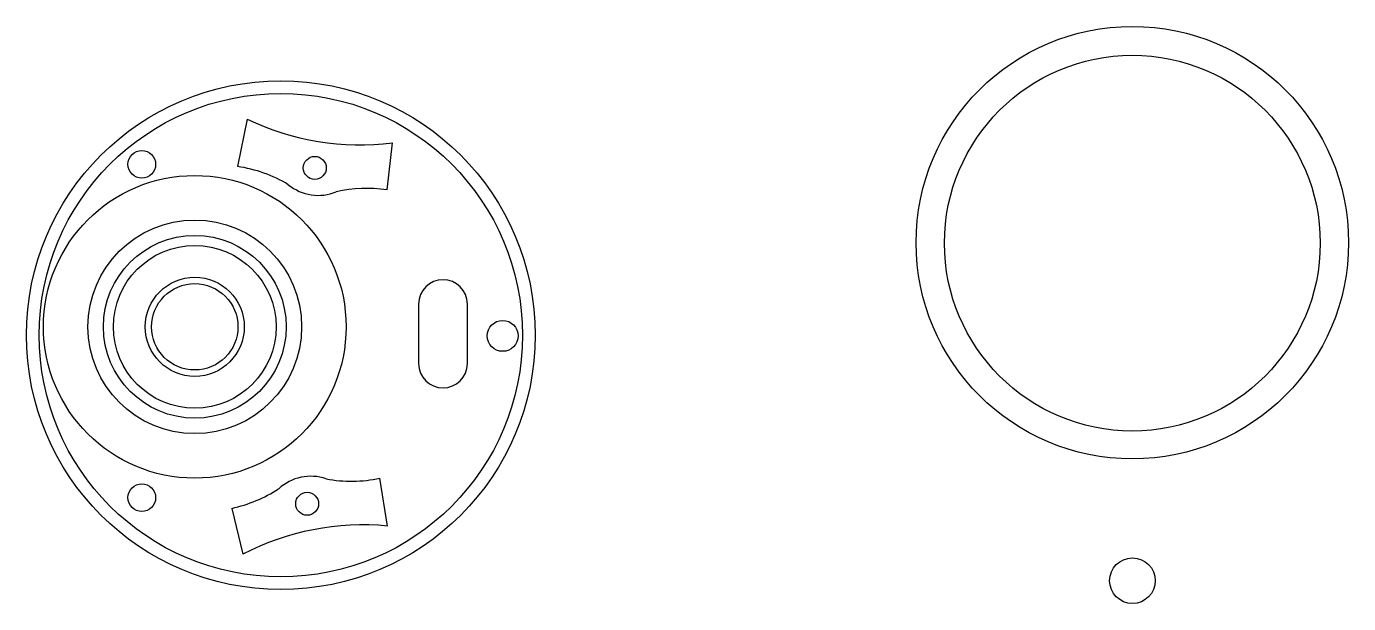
# Model space of a CAD drawing. Header units: millimetres. Extents: x 2316 to 2419, y 485 to 556.
# Drawn here: x 2341.64 to 2347.62, y 553.6 to 556.21 of the extents above; entities that cross this region are included whole.
import ezdxf

# ---------------------------------------------------------------- set-up
doc = ezdxf.new("R2010")
doc.units = ezdxf.units.MM

msp = doc.modelspace()

# ---------------------------------------------------------------- linework, layer by layer
for p, q in [((2342.6419, 555.7914), (2342.5993, 555.577)), ((2343.2747, 555.4717), (2343.3001, 555.6833)), ((2343.4177, 554.9551), (2343.4177, 554.6863)), ((2343.638, 554.6863), (2343.638, 554.9551)), ((2343.2774, 553.9518), (2343.2429, 554.1677)), ((2342.573, 554.0317), (2342.6227, 553.8244))]:
    msp.add_line(p, q)
for centre, radius in [((2346.644, 555.2326), 0.9775), ((2346.644, 555.2304), 0.8492), ((2342.7947, 554.8146), 1.15), ((2342.7947, 554.8146), 1.0926), ((2342.1663, 555.5868), 0.0625), ((2342.9482, 555.5707), 0.0518), ((2342.4057, 554.8523), 0.6841), ((2342.4057, 554.8523), 0.4828), ((2342.4057, 554.8523), 0.413), ((2342.4057, 554.8523), 0.3678), ((2342.4057, 554.8523), 0.2239), ((2342.4057, 554.8523), 0.1952), ((2343.7975, 554.8113), 0.0698), ((2342.1663, 554.08), 0.0625), ((2342.9136, 554.0523), 0.0518), ((2346.6446, 553.7045), 0.1032)]:
    msp.add_circle(centre, radius)
for centre, radius, start, end in [((2343.1556, 556.8611), 1.1867, 244.34912, 276.99458), ((2342.5078, 554.9617), 0.6221, 58.96706, 81.54473), ((2342.9644, 555.6621), 0.2156, 230.94636, 292.02755), ((2343.1861, 554.8315), 0.6463, 82.11859, 102.58861), ((2343.5279, 554.9548), 0.1102, 0.19066, 179.80934), ((2343.5279, 554.6863), 0.1102, 180, 0), ((2342.9302, 553.961), 0.2156, 71.2822, 132.36339), ((2343.1148, 554.7764), 0.6221, 259.3029, 281.88056), ((2342.4336, 554.6627), 0.6463, 282.45443, 302.92445), ((2343.1675, 552.7702), 1.1867, 84.68496, 117.33042)]:
    msp.add_arc(centre, radius, start, end)

doc.saveas('drawing.dxf')
